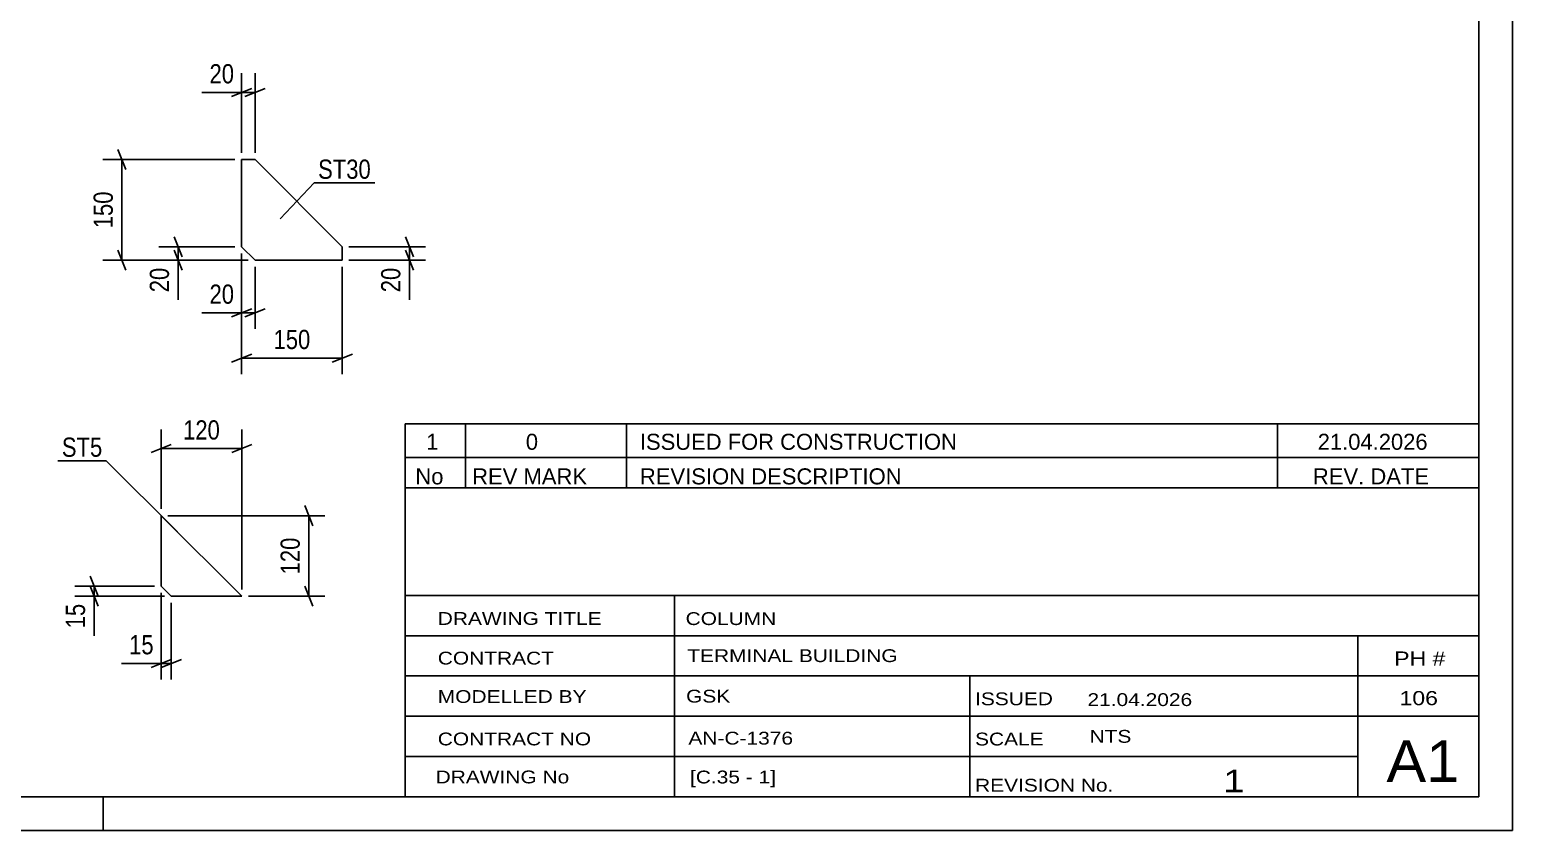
# Model space of a CAD drawing. Header units: millimetres. Extents: x 0 to 420, y 0 to 297.
# Drawn here: x 199.1 to 420, y 0 to 119.3 of the extents above; entities that cross this region are included whole.
import ezdxf

# ---------------------------------------------------------------- set-up
doc = ezdxf.new("R2010")
doc.units = ezdxf.units.MM
doc.styles.add('Arial Narrow', font='ARIALN.TTF', dxfattribs={"height": 0.2})

# ---------------------------------------------------------------- blocks, each defined once
blk = doc.blocks.new('Unknown-284858597-1134')
at = {"color": 5, "linetype": 'Continuous'}
for p, q in [((420, 0), (420, 297)), ((415, 5), (415, 292)), ((5, 5), (415, 5)), ((210, 0), (210, 5)), ((0, 0), (420, 0))]:
    blk.add_line(p, q, dxfattribs=at)
blk = doc.blocks.new('Part-284858597-5524 - 5523')
at = {"color": 2, "linetype": 'Continuous'}
for p, q in [((232.65, 99.95), (230.65, 99.95)), ((230.65, 99.95), (230.65, 86.95)), ((245.65, 86.95), (232.65, 99.95)), ((230.65, 86.95), (232.65, 84.95)), ((245.65, 84.95), (245.65, 86.95)), ((232.65, 84.95), (245.65, 84.95))]:
    blk.add_line(p, q, dxfattribs=at)
blk = doc.blocks.new('Part-284858597-5569 - 5568')
at = {"color": 2, "linetype": 'Continuous'}
for p, q in [((218.67, 46.88), (218.67, 36.38)), ((218.67, 46.88), (230.67, 34.88)), ((218.67, 36.38), (220.17, 34.88)), ((220.17, 34.88), (230.67, 34.88))]:
    blk.add_line(p, q, dxfattribs=at)
blk = doc.blocks.new('StraightDimension-284858597-5718 - 5523')
at = {"color": 7, "linetype": 'Continuous'}
for p, q in [((230.65, 85.95), (230.65, 67.96)), ((245.65, 83.95), (245.65, 67.96)), ((232.15, 70.96), (229.15, 69.76)), ((244.15, 69.76), (247.15, 70.96)), ((230.65, 70.36), (245.65, 70.36))]:
    blk.add_line(p, q, dxfattribs=at)
at = {"color": 0}
blk.add_wipeout([(241.49, 71.11), (241.49, 75.31), (234.81, 75.31), (234.81, 71.11)], dxfattribs=at)
at = {"color": 3, "style": 'Arial Narrow'}
blk.add_text('150', height=2.863, dxfattribs=at).set_placement((235.41, 71.71))
blk = doc.blocks.new('StraightDimension-284858597-5710 - 5523')
at = {"color": 7, "linetype": 'Continuous'}
for p, q in [((255.05, 88.45), (256.25, 85.45)), ((246.65, 86.95), (258.05, 86.95)), ((256.25, 83.45), (255.05, 86.45)), ((255.65, 84.95), (255.65, 86.95)), ((246.65, 84.95), (258.05, 84.95))]:
    blk.add_line(p, q, dxfattribs=at)
at = {"color": 0}
blk.add_wipeout([(254.9, 84.43), (250.7, 84.43), (250.7, 79.57), (254.9, 79.57)], dxfattribs=at)
at = {"color": 7, "linetype": 'Continuous'}
blk.add_line((255.65, 84.95), (255.65, 79.05), dxfattribs=at)
blk.add_line((255.65, 84.95), (255.65, 79.05), dxfattribs=at)
at = {"color": 3, "style": 'Arial Narrow'}
blk.add_text('20', height=2.863, rotation=90.0002, dxfattribs=at).set_placement((254.3, 80.17))
blk = doc.blocks.new('StraightDimension-284858597-5702 - 5523')
at = {"color": 7, "linetype": 'Continuous'}
for p, q in [((230.65, 100.95), (230.65, 112.8)), ((232.65, 100.95), (232.65, 112.8)), ((229.15, 109.35), (232.15, 110.55)), ((234.15, 110.55), (231.15, 109.35)), ((230.65, 109.95), (232.65, 109.95))]:
    blk.add_line(p, q, dxfattribs=at)
at = {"color": 0}
blk.add_wipeout([(230.12, 110.7), (230.12, 114.9), (225.27, 114.9), (225.27, 110.7)], dxfattribs=at)
at = {"color": 7, "linetype": 'Continuous'}
blk.add_line((230.65, 109.95), (224.74, 109.95), dxfattribs=at)
blk.add_line((230.65, 109.95), (224.74, 109.95), dxfattribs=at)
at = {"color": 3, "style": 'Arial Narrow'}
blk.add_text('20', height=2.863, dxfattribs=at).set_placement((225.87, 111.3))
blk = doc.blocks.new('StraightDimension-284858597-5722 - 5523')
at = {"color": 7, "linetype": 'Continuous'}
for p, q in [((229.65, 99.95), (209.96, 99.95)), ((213.41, 98.45), (212.21, 101.45)), ((212.81, 84.95), (212.81, 99.95)), ((212.21, 86.45), (213.41, 83.45)), ((231.65, 84.95), (209.96, 84.95))]:
    blk.add_line(p, q, dxfattribs=at)
at = {"color": 0}
blk.add_wipeout([(212.06, 95.79), (207.86, 95.79), (207.86, 89.11), (212.06, 89.11)], dxfattribs=at)
at = {"color": 3, "style": 'Arial Narrow'}
blk.add_text('150', height=2.863, rotation=90.0002, dxfattribs=at).set_placement((211.46, 89.71))
blk = doc.blocks.new('StraightDimension-284858597-5714 - 5523')
at = {"color": 7, "linetype": 'Continuous'}
for p, q in [((220.58, 88.45), (221.78, 85.45)), ((229.65, 86.95), (218.33, 86.95)), ((221.78, 83.45), (220.58, 86.45)), ((221.18, 84.95), (221.18, 86.95)), ((231.65, 84.95), (218.33, 84.95))]:
    blk.add_line(p, q, dxfattribs=at)
at = {"color": 0}
blk.add_wipeout([(220.43, 84.43), (216.23, 84.43), (216.23, 79.57), (220.43, 79.57)], dxfattribs=at)
at = {"color": 7, "linetype": 'Continuous'}
blk.add_line((221.18, 84.95), (221.18, 79.05), dxfattribs=at)
blk.add_line((221.18, 84.95), (221.18, 79.05), dxfattribs=at)
at = {"color": 3, "style": 'Arial Narrow'}
blk.add_text('20', height=2.863, rotation=90.0002, dxfattribs=at).set_placement((219.83, 80.17))
blk = doc.blocks.new('StraightDimension-284858597-5706 - 5523')
at = {"color": 7, "linetype": 'Continuous'}
for p, q in [((230.65, 85.95), (230.65, 74.71)), ((232.65, 83.95), (232.65, 74.71)), ((229.15, 76.51), (232.15, 77.71)), ((234.15, 77.71), (231.15, 76.51)), ((230.65, 77.11), (232.65, 77.11))]:
    blk.add_line(p, q, dxfattribs=at)
at = {"color": 0}
blk.add_wipeout([(230.12, 77.86), (230.12, 82.06), (225.27, 82.06), (225.27, 77.86)], dxfattribs=at)
at = {"color": 7, "linetype": 'Continuous'}
blk.add_line((230.65, 77.11), (224.74, 77.11), dxfattribs=at)
blk.add_line((230.65, 77.11), (224.74, 77.11), dxfattribs=at)
at = {"color": 3, "style": 'Arial Narrow'}
blk.add_text('20', height=2.863, dxfattribs=at).set_placement((225.87, 78.46))
blk = doc.blocks.new('StraightDimension-284858597-5854 - 5568')
at = {"color": 7, "linetype": 'Continuous'}
for p, q in [((219.67, 46.88), (243.07, 46.88)), ((240.07, 48.38), (241.27, 45.38)), ((240.67, 34.88), (240.67, 46.88)), ((241.27, 33.38), (240.07, 36.38)), ((231.67, 34.88), (243.07, 34.88))]:
    blk.add_line(p, q, dxfattribs=at)
at = {"color": 0}
blk.add_wipeout([(239.92, 44.23), (235.72, 44.23), (235.72, 37.54), (239.92, 37.54)], dxfattribs=at)
at = {"color": 3, "style": 'Arial Narrow'}
blk.add_text('120', height=2.863, rotation=90.0002, dxfattribs=at).set_placement((239.32, 38.14))
blk = doc.blocks.new('StraightDimension-284858597-5846 - 5568')
at = {"color": 7, "linetype": 'Continuous'}
for p, q in [((218.67, 47.88), (218.67, 59.73)), ((230.67, 35.88), (230.67, 59.73)), ((217.17, 56.28), (220.17, 57.48)), ((232.17, 57.48), (229.17, 56.28)), ((218.67, 56.88), (230.67, 56.88))]:
    blk.add_line(p, q, dxfattribs=at)
at = {"color": 0}
blk.add_wipeout([(228.01, 57.63), (228.01, 61.83), (221.33, 61.83), (221.33, 57.63)], dxfattribs=at)
at = {"color": 3, "style": 'Arial Narrow'}
blk.add_text('120', height=2.863, dxfattribs=at).set_placement((221.93, 58.23))
blk = doc.blocks.new('StraightDimension-284858597-5850 - 5568')
at = {"color": 7, "linetype": 'Continuous'}
for p, q in [((208.07, 37.88), (209.27, 34.88)), ((217.67, 36.38), (205.82, 36.38)), ((209.27, 33.38), (208.07, 36.38)), ((208.67, 34.88), (208.67, 36.38)), ((219.17, 34.88), (205.82, 34.88))]:
    blk.add_line(p, q, dxfattribs=at)
at = {"color": 0}
blk.add_wipeout([(207.92, 34.36), (203.72, 34.36), (203.72, 29.5), (207.92, 29.5)], dxfattribs=at)
at = {"color": 7, "linetype": 'Continuous'}
blk.add_line((208.67, 34.88), (208.67, 28.98), dxfattribs=at)
blk.add_line((208.67, 34.88), (208.67, 28.98), dxfattribs=at)
at = {"color": 3, "style": 'Arial Narrow'}
blk.add_text('15', height=2.863, rotation=90.0002, dxfattribs=at).set_placement((207.32, 30.1))
blk = doc.blocks.new('StraightDimension-284858597-5842 - 5568')
at = {"color": 7, "linetype": 'Continuous'}
for p, q in [((218.67, 35.38), (218.67, 22.48)), ((220.17, 33.88), (220.17, 22.48)), ((217.17, 24.28), (220.17, 25.48)), ((221.67, 25.48), (218.67, 24.28)), ((218.67, 24.88), (220.17, 24.88))]:
    blk.add_line(p, q, dxfattribs=at)
at = {"color": 0}
blk.add_wipeout([(218.15, 25.63), (218.15, 29.83), (213.29, 29.83), (213.29, 25.63)], dxfattribs=at)
at = {"color": 7, "linetype": 'Continuous'}
blk.add_line((218.67, 24.88), (212.76, 24.88), dxfattribs=at)
blk.add_line((218.67, 24.88), (212.76, 24.88), dxfattribs=at)
at = {"color": 3, "style": 'Arial Narrow'}
blk.add_text('15', height=2.863, dxfattribs=at).set_placement((213.89, 26.23))
blk = doc.blocks.new('Unknown-284858597-7371')
at = {"color": 7, "linetype": 'Continuous'}
for p, q in [((255, 51.05), (255, 5)), ((255, 51.05), (415, 51.05)), ((415, 51), (415, 5)), ((255, 35), (415, 35)), ((295.14, 35), (295.14, 5)), ((255, 29), (415, 29)), ((397, 5.05), (397, 29.05)), ((255, 23), (415, 23)), ((339.14, 23), (339.14, 5)), ((255, 17), (415, 17)), ((255, 11), (397, 11)), ((255, 5), (415, 5))]:
    blk.add_line(p, q, dxfattribs=at)
at = {"color": 7, "style": 'Arial Narrow'}
for s, height, width, p in [('DRAWING TITLE', 1.9089, 1.425378, (259.88, 30.61)), ('COLUMN', 1.909, 1.425378, (296.81, 30.59)), ('CONTRACT', 1.909, 1.425378, (259.88, 24.71)), ('TERMINAL BUILDING', 1.9089, 1.425378, (297.06, 25.07)), ('MODELLED BY', 1.9089, 1.425378, (259.88, 18.98)), ('GSK', 1.909, 1.425378, (296.88, 19.04)), ('ISSUED', 1.909, 1.425378, (339.94, 18.64)), ('21.04.2026', 1.909, 1.425378, (356.69, 18.52)), ('CONTRACT NO', 1.9089, 1.425378, (259.88, 12.66)), ('AN-C-1376', 1.909, 1.425378, (297.23, 12.78)), ('SCALE', 1.909, 1.425378, (339.94, 12.65)), ('A1', 6.204, 1.25, (401.24, 7.2)), ('DRAWING No', 1.909, 1.425378, (259.56, 7)), ('[C.35 - 1]', 1.909, 1.425378, (297.46, 6.99)), ('1', 3.34, 1.5, (376.91, 5.68)), ('REVISION No.', 1.9089, 1.425378, (339.94, 5.77))]:
    blk.add_text(s, height=height, dxfattribs=dict(at, width=width)).set_placement(p)
at = {"color": 7, "linetype": 'Continuous', "style": 'Arial Narrow'}
for s, height, width, p in [('PH #', 2.1, 1.42538, (402.4, 24.55)), ('106', 2.1, 1.42538, (403.19, 18.65)), ('NTS', 1.909, 1.425378, (357, 13.05))]:
    blk.add_text(s, height=height, dxfattribs=dict(at, width=width)).set_placement(p)
blk = doc.blocks.new('Unknown-284858597-7372')
at = {"color": 7, "linetype": 'Continuous'}
for p, q in [((255, 60.55), (415, 60.55)), ((415, 60.55), (255, 60.55)), ((255, 60.55), (255, 55.55)), ((264, 60.55), (264, 55.55)), ((288, 60.55), (288, 55.55)), ((385, 60.55), (385, 55.55)), ((415, 60.55), (415, 55.55)), ((255, 55.55), (415, 55.55)), ((255, 55.55), (255, 51.05)), ((255, 55.55), (415, 55.55)), ((264, 55.55), (264, 51.05)), ((288, 55.55), (288, 51.05)), ((385, 55.55), (385, 51.05)), ((415, 55.55), (415, 51.05)), ((415, 51.05), (255, 51.05))]:
    blk.add_line(p, q, dxfattribs=at)
at = {"color": 7, "linetype": 'Continuous', "style": 'Arial Narrow'}
for s, height, width, p in [('1', 2.39, 1.196471, (258.16, 56.7)), ('0', 2.39, 1.196471, (273, 56.7)), ('ISSUED FOR CONSTRUCTION', 2.3861, 1.196471, (290, 56.7)), ('21.04.2026', 2.386, 1.196471, (391, 56.7)), ('No', 2.386, 1.2, (256.54, 51.55)), ('REV MARK', 2.386, 1.2, (265, 51.55)), ('REVISION DESCRIPTION', 2.3861, 1.2, (290, 51.55)), ('REV. DATE', 2.386, 1.2, (390.28, 51.55))]:
    blk.add_text(s, height=height, dxfattribs=dict(at, width=width)).set_placement(p)
blk = doc.blocks.new('Mark-284858597-7059 - 5523')
at = {"color": 0}
blk.add_wipeout([(249.91, 97.08), (249.91, 100.08), (242.05, 100.08), (242.05, 97.08)], dxfattribs=at)
blk.add_wipeout([(249.91, 97.08), (249.91, 100.08), (242.05, 100.08), (242.05, 97.08)], dxfattribs=at)
at = {"color": 30, "linetype": 'Continuous'}
for p, q in [((236.4, 91.1), (241.45, 96.48)), ((241.45, 96.48), (250.51, 96.48))]:
    blk.add_line(p, q, dxfattribs=at)
at = {"color": 3, "style": 'Arial Narrow'}
blk.add_text('ST30', height=2.863, dxfattribs=at).set_placement((242.05, 97.08))
blk = doc.blocks.new('Mark-284858597-5973 - 5568')
at = {"color": 0}
blk.add_wipeout([(209.89, 55.66), (209.89, 58.66), (203.87, 58.66), (203.87, 55.66)], dxfattribs=at)
blk.add_wipeout([(209.89, 55.66), (209.89, 58.66), (203.87, 58.66), (203.87, 55.66)], dxfattribs=at)
at = {"color": 30, "linetype": 'Continuous'}
for p in [(203.27, 55.06), (221.1, 44.46)]:
    blk.add_line(p, (210.49, 55.06), dxfattribs=at)
at = {"color": 3, "style": 'Arial Narrow'}
blk.add_text('ST5', height=2.863, dxfattribs=at).set_placement((203.87, 55.66))

msp = doc.modelspace()

# ---------------------------------------------------------------- block references
for name in ['Unknown-284858597-1134', 'Part-284858597-5524 - 5523', 'Unknown-284858597-7372', 'Unknown-284858597-7371', 'Part-284858597-5569 - 5568']:
    msp.add_blockref(name, (0, 0))

# ---------------------------------------------------------------- next in the draw order: block references
for name in ['StraightDimension-284858597-5702 - 5523', 'Mark-284858597-7059 - 5523', 'StraightDimension-284858597-5718 - 5523', 'StraightDimension-284858597-5854 - 5568']:
    msp.add_blockref(name, (0, 0))

# ---------------------------------------------------------------- next in the draw order: block references
for name in ['StraightDimension-284858597-5722 - 5523', 'StraightDimension-284858597-5710 - 5523', 'StraightDimension-284858597-5846 - 5568']:
    msp.add_blockref(name, (0, 0))

# ---------------------------------------------------------------- next in the draw order: block references
for name in ['StraightDimension-284858597-5714 - 5523', 'Mark-284858597-5973 - 5568', 'StraightDimension-284858597-5850 - 5568']:
    msp.add_blockref(name, (0, 0))

# ---------------------------------------------------------------- next in the draw order: block references
for name in ['StraightDimension-284858597-5706 - 5523', 'StraightDimension-284858597-5842 - 5568']:
    msp.add_blockref(name, (0, 0))

doc.saveas('drawing.dxf')
